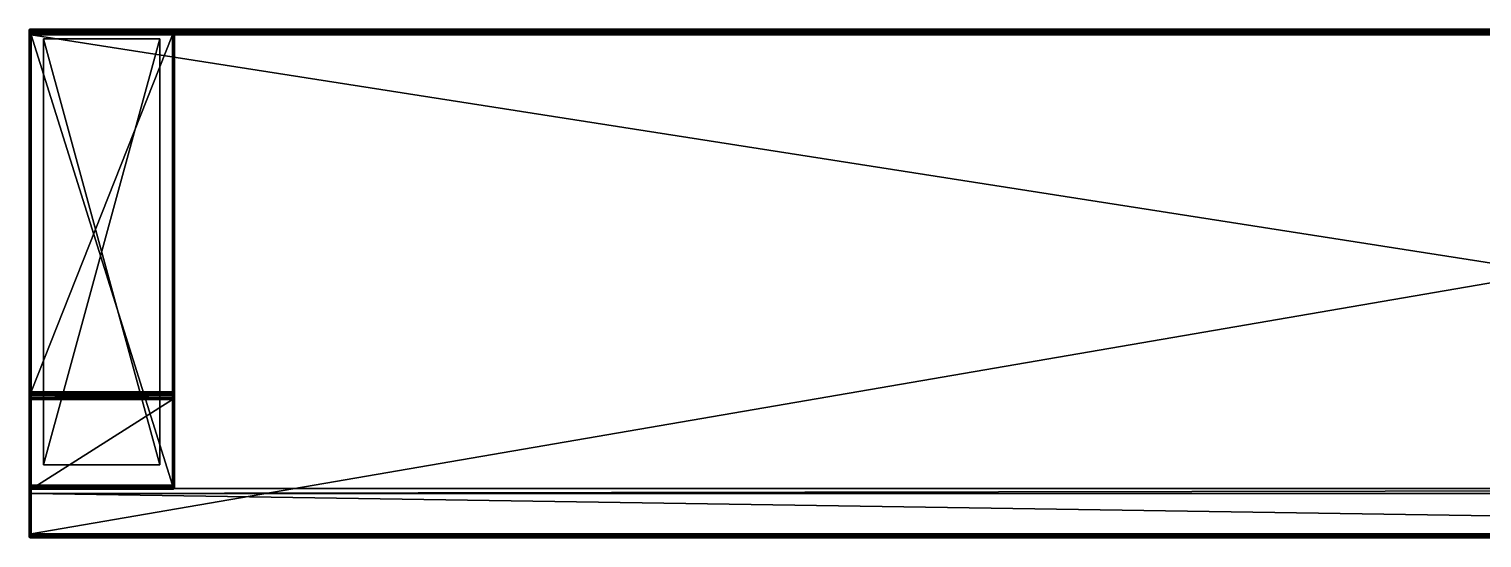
# Model space of a CAD drawing. Header units: millimetres. Extents: x 2343 to 5343, y 4142 to 4667.
# Drawn here: x 2343 to 3843, y 4142 to 4667 of the extents above; entities that cross this region are included whole.
import ezdxf

# ---------------------------------------------------------------- set-up
doc = ezdxf.new("R2010")
doc.units = ezdxf.units.MM
doc.layers.add('OBRYSOVA', color=7, linetype='Continuous', true_color=0xffffff)

msp = doc.modelspace()

# ---------------------------------------------------------------- meshes
at = {"layer": 'OBRYSOVA', "color": 9}
mesh = msp.add_polyface(dxfattribs=at)
corners = [(2345.5, 4667.5, 6), (2345.5, 4667.5, 290), (2491.5, 4667.5, 290), (2345.5, 4666, 293.4), (2345.5, 4664.9, 294.6), (2491.5, 4664.9, 294.6), (2345.5, 4664.9, 1.4), (2345.5, 4666, 2.6), (2491.5, 4666, 2.6), (2343.5, 4665.5, 291.2), (2343.7, 4666.5, 291.2), (2343.7, 4666.6, 290.5), (2343.5, 4665.5, 4.8), (2343.7, 4666.2, 4.1), (2343.7, 4665.8, 3.6), (2343.7, 4666.6, 5.5), (2345.5, 4667.3, 291.3), (2491.5, 4667.3, 291.3), (2345.5, 4667.3, 4.7), (2491.5, 4667.5, 6), (2344.4, 4666, 2.8), (2344.4, 4664.6, 1.5), (2344.4, 4664.6, 294.5), (2344.4, 4666, 293.2), (2343.7, 4665.8, 292.4), (2343.7, 4666.2, 291.9), (2344.4, 4666.7, 292.3), (2345.5, 4666.8, 292.4), (2344.4, 4667.1, 291.3), (2344.4, 4667.2, 290.1), (2343.7, 4666.5, 4.8), (2344.4, 4667.1, 4.7), (2344.4, 4667.2, 5.9), (2344.4, 4666.7, 3.7), (2345.5, 4666.8, 3.6), (2491.5, 4666.8, 292.4), (2491.5, 4667.3, 4.7), (2491.5, 4666.8, 3.6), (2343.7, 4663.9, 1.7), (2343.7, 4663.9, 294.3)]
mesh.append_faces([[corners[k] for k in face] for face in [(9, 10, 11), (12, 13, 14), (9, 24, 25), (9, 25, 10), (12, 15, 30), (12, 30, 13)]], dxfattribs={"color": 9})
mesh.append_faces([[corners[k] for k in face] for face in [(0, 1, 2), (3, 4, 5), (6, 7, 8), (15, 12, 9), (9, 11, 15), (1, 16, 17), (18, 0, 19), (20, 7, 6), (6, 21, 20), (22, 4, 3), (3, 23, 22), (26, 25, 24), (24, 23, 26), (27, 26, 23), (23, 3, 27), (28, 10, 25), (25, 26, 28), (16, 28, 26), (26, 27, 16), (29, 11, 10), (10, 28, 29), (1, 29, 28), (28, 16, 1), (31, 30, 15), (15, 32, 31), (18, 31, 32), (32, 0, 18), (33, 13, 30), (30, 31, 33), (34, 33, 31), (31, 18, 34), (20, 14, 13), (13, 33, 20), (7, 20, 33), (33, 34, 7), (32, 15, 11), (11, 29, 32), (0, 32, 29), (29, 1, 0), (16, 27, 35), (34, 18, 36), (7, 34, 37), (14, 20, 21), (12, 14, 38), (23, 24, 39)]], dxfattribs={"vtx2": -1, "color": 9})
at = {"layer": 'OBRYSOVA', "color": 32}
mesh = msp.add_polyface(dxfattribs=at)
corners = [(2343.5, 4665.5, 445.2), (2343.5, 4665.5, 304.8), (2343.5, 4662.6, 302), (2343.5, 4662.6, 448), (2343.7, 4666.2, 304.1), (2343.7, 4665.8, 303.6), (2343.7, 4666.6, 305.5), (2343.7, 4666.3, 444.4), (2343.9, 4663.3, 449.1), (2344.5, 4664.3, 448.9), (2344.4, 4664.9, 448.3), (2343.7, 4664.1, 448.1), (2343.7, 4662, 449.1), (2344.5, 4662.9, 449.6), (2343.9, 4663.4, 301.2), (2344.5, 4664.4, 301.3), (2344.9, 4664.1, 300.9), (2344.5, 4662.9, 300.6), (2343.7, 4661.8, 301.1), (2343.7, 4664.1, 301.9), (2344.4, 4664.9, 301.7), (2343.9, 4666.3, 445.9), (2344.5, 4666.2, 446.9), (2344.9, 4666.6, 446.6), (2344.5, 4666.9, 445.5), (2344.4, 4667, 444), (2343.7, 4665.5, 446.7), (2344.4, 4665.7, 447.4), (2343.7, 4666.5, 304.8), (2344.4, 4667.1, 304.7), (2344.4, 4667.2, 305.9), (2344.4, 4666.7, 303.7), (2344.4, 4666, 302.8)]
mesh.append_faces([[corners[k] for k in face] for face in [(1, 4, 5), (1, 6, 28), (1, 28, 4)]], dxfattribs={"color": 32})
mesh.append_faces([[corners[k] for k in face] for face in [(3, 0, 2)]], dxfattribs={"vtx1": -1, "vtx2": -1, "color": 32})
mesh.append_faces([[corners[k] for k in face] for face in [(0, 1, 2), (6, 1, 0), (0, 7, 6), (8, 9, 10), (10, 11, 8), (12, 8, 11), (11, 3, 12), (9, 8, 13), (14, 15, 16), (16, 17, 14), (18, 14, 17), (19, 20, 15), (15, 14, 19), (2, 19, 14), (14, 18, 2), (21, 22, 23), (23, 24, 21), (7, 21, 24), (24, 25, 7), (26, 27, 22), (22, 21, 26), (0, 26, 21), (21, 7, 0), (29, 28, 6), (6, 30, 29), (31, 4, 28), (28, 29, 31), (32, 5, 4), (4, 31, 32), (30, 6, 7), (7, 25, 30), (11, 10, 27), (27, 26, 11), (3, 11, 26), (26, 0, 3), (5, 32, 20), (20, 19, 5), (1, 5, 19), (19, 2, 1)]], dxfattribs={"vtx2": -1, "color": 32})
at = {"layer": 'OBRYSOVA', "color": 9}
mesh = msp.add_polyface(dxfattribs=at)
corners = [(2343.5, 4665.5, 291.2), (2343.5, 4665.5, 4.8), (2343.5, 4662.6, 2), (2493.5, 4665.5, 4.8), (2493.5, 4665.5, 291.2), (2493.5, 4662.6, 294), (2343.5, 4662.6, 294), (2343.7, 4663.3, 294.8), (2343.7, 4663.9, 294.3), (2491.5, 4664.9, 1.4), (2492.1, 4664, 0.8), (2491.5, 4663.9, 0.6), (2491.5, 4663.9, 295.4), (2491.5, 4664.9, 294.6), (2345.5, 4664.9, 294.6), (2345.5, 4663.9, 295.4), (2345.5, 4663.9, 0.6), (2345.5, 4664.9, 1.4), (2343.7, 4663.9, 1.7), (2343.7, 4663.3, 1.2), (2344.4, 4663.7, 0.8), (2344.4, 4664.6, 1.5), (2344.4, 4662.7, 0.4), (2345.5, 4662.7, 0.2), (2492.6, 4664.6, 294.5), (2492.5, 4663.6, 295.3), (2493.1, 4662.9, 295.3), (2493.3, 4663.9, 294.3), (2492.1, 4662.6, 295.8), (2344.4, 4663.7, 295.2), (2343.7, 4662.7, 295), (2344.4, 4662.7, 295.6), (2345.5, 4662.7, 295.8), (2344.4, 4664.6, 294.5), (2492.6, 4664.9, 1.7), (2492.5, 4664.3, 1.1), (2493.1, 4663.3, 0.9), (2493.3, 4664.1, 1.9), (2493.3, 4662, 0.9), (2492.5, 4662.9, 0.4), (2491.5, 4662.7, 0.2), (2343.7, 4665.8, 3.6), (2344.4, 4666, 293.2), (2343.7, 4665.8, 292.4), (2492.6, 4666, 2.8), (2493.5, 4662.6, 2), (2493.3, 4665.8, 3.6), (2493.3, 4665.5, 292.7), (2491.5, 4662.7, 295.8)]
mesh.append_faces([[corners[k] for k in face] for face in [(6, 7, 8), (9, 10, 11), (2, 18, 19), (9, 34, 35), (9, 35, 10)]], dxfattribs={"color": 9})
mesh.append_faces([[corners[k] for k in face] for face in [(0, 1, 2), (3, 4, 5), (12, 13, 14), (14, 15, 12), (16, 17, 9), (9, 11, 16), (20, 19, 18), (18, 21, 20), (16, 20, 21), (21, 17, 16), (19, 20, 22), (23, 22, 20), (20, 16, 23), (24, 25, 26), (26, 27, 24), (28, 25, 12), (13, 12, 25), (25, 24, 13), (29, 7, 30), (15, 29, 31), (31, 32, 15), (33, 8, 7), (7, 29, 33), (14, 33, 29), (29, 15, 14), (36, 35, 34), (34, 37, 36), (38, 36, 37), (39, 10, 35), (35, 36, 39), (40, 11, 10), (10, 39, 40), (21, 18, 41), (18, 2, 1), (8, 33, 42), (6, 8, 43), (43, 0, 6), (37, 34, 44), (45, 37, 46), (46, 3, 45), (24, 27, 47), (4, 47, 27), (27, 5, 4), (48, 12, 15), (15, 32, 48), (23, 16, 11), (11, 40, 23)]], dxfattribs={"vtx2": -1, "color": 9})
mesh = msp.add_polyface(dxfattribs=at)
corners = [(2343.5, 4662.6, 2), (2343.5, 4291.7, 2), (2343.5, 4287.5, 5), (2343.5, 4665.5, 291.2), (2343.5, 4195.6, 294), (2345.5, 4287.4, 2.6), (2345.5, 4289.4, 1.2), (2491.5, 4289.4, 1.2), (2345.5, 4293.1), (2344.5, 4293, 0.2), (2344.4, 4293.5, 0.2), (2344.5, 4287.3, 3), (2344.4, 4287.9, 2.5), (2343.7, 4293.1, 0.9), (2343.7, 4196.3, 295), (2343.7, 4662, 295.1), (2345.5, 4291.8, 0.1), (2491.5, 4293.1), (2344.4, 4289.7, 1.6), (2345.5, 4286.5, 3.5), (2491.5, 4287.4, 2.6), (2344.9, 4292.4, 0.2), (2344.5, 4291.3, 0.7), (2345.5, 4290.6, 0.5), (2343.9, 4292.1, 0.8), (2343.7, 4290.4, 1.9), (2344.9, 4286.8, 3.3), (2344.5, 4286.2, 4.4), (2345.5, 4285.7, 4.5), (2344.4, 4285.6, 5.9), (2345.5, 4285.2, 5.7), (2343.9, 4287, 4), (2343.7, 4286.4, 5.7), (2343.7, 4288, 3.3), (2343.7, 4662, 0.9), (2344.4, 4661.6, 0.2), (2344.4, 4196.7, 295.7), (2344.4, 4661.6, 295.8), (2345.5, 4196.6, 296), (2345.5, 4661.5, 296), (2491.5, 4291.8, 0.1), (2491.5, 4290.6, 0.5), (2491.5, 4286.5, 3.5), (2491.5, 4285.7, 4.5)]
mesh.append_faces([[corners[k] for k in face] for face in [(8, 9, 10), (5, 11, 12), (8, 16, 21), (8, 21, 9), (5, 19, 26), (5, 26, 11)]], dxfattribs={"color": 9})
mesh.append_faces([[corners[k] for k in face] for face in [(3, 2, 4)]], dxfattribs={"vtx0": -1, "vtx1": -1, "vtx2": -1, "color": 9})
mesh.append_faces([[corners[k] for k in face] for face in [(0, 1, 2), (5, 6, 7), (13, 1, 0), (4, 14, 15), (16, 8, 17), (18, 6, 5), (5, 12, 18), (19, 5, 20), (22, 21, 16), (16, 23, 22), (18, 22, 23), (23, 6, 18), (24, 9, 21), (21, 22, 24), (25, 24, 22), (22, 18, 25), (13, 10, 9), (9, 24, 13), (1, 13, 24), (24, 25, 1), (27, 26, 19), (19, 28, 27), (29, 27, 28), (28, 30, 29), (31, 11, 26), (26, 27, 31), (32, 31, 27), (27, 29, 32), (33, 12, 11), (11, 31, 33), (2, 33, 31), (31, 32, 2), (10, 13, 34), (8, 10, 35), (14, 36, 37), (36, 38, 39), (23, 16, 40), (6, 23, 41), (25, 18, 12), (12, 33, 25), (1, 25, 33), (33, 2, 1), (28, 19, 42), (30, 28, 43)]], dxfattribs={"vtx2": -1, "color": 9})
mesh = msp.add_polyface(dxfattribs=at)
corners = [(2343.5, 4665.5, 291.2), (2343.5, 4662.6, 2), (2343.5, 4287.5, 5), (2343.5, 4662.6, 294), (2343.5, 4195.6, 294), (2493.5, 4291.7, 2), (2493.5, 4662.6, 2), (2493.5, 4665.5, 4.8), (2493.5, 4662.6, 294), (2345.5, 4293.1), (2345.5, 4661.5), (2491.5, 4661.5), (2491.5, 4196.6, 296), (2491.5, 4661.5, 296), (2345.5, 4661.5, 296), (2343.7, 4662.7, 1), (2343.7, 4662, 0.9), (2492.1, 4662.6, 295.8), (2491.5, 4662.7, 295.8), (2343.7, 4293.1, 0.9), (2343.7, 4662, 295.1), (2493.3, 4662, 0.9), (2493.3, 4661.6, 295.1), (2493.3, 4196.2, 295.1), (2343.7, 4663.3, 1.2), (2344.4, 4662.7, 0.4), (2344.4, 4661.6, 0.2), (2345.5, 4662.7, 0.2), (2492.6, 4661.2, 295.8), (2492.5, 4662.1, 295.8), (2493.1, 4662.9, 295.3), (2493.3, 4663.9, 294.3), (2492.5, 4663.6, 295.3), (2491.5, 4663.9, 295.4), (2343.7, 4662.7, 295), (2344.4, 4662.7, 295.6), (2344.4, 4661.6, 295.8), (2345.5, 4662.7, 295.8), (2343.7, 4663.3, 294.8), (2344.4, 4663.7, 295.2), (2493.3, 4664.1, 1.9), (2492.6, 4661.6, 0.2), (2492.5, 4662.9, 0.4), (2493.1, 4663.3, 0.9), (2491.5, 4662.7, 0.2), (2344.4, 4293.5, 0.2), (2343.7, 4196.3, 295), (2344.4, 4196.7, 295.7), (2493.3, 4293.1, 0.9), (2492.6, 4293.5, 0.2), (2492.6, 4196.5, 295.8)]
mesh.append_faces([[corners[k] for k in face] for face in [(1, 15, 16), (13, 17, 18), (1, 24, 15), (13, 28, 29), (13, 29, 17), (3, 20, 34), (3, 34, 38)]], dxfattribs={"color": 9})
mesh.append_faces([[corners[k] for k in face] for face in [(0, 1, 2), (5, 7, 8)]], dxfattribs={"vtx0": -1, "vtx1": -1, "vtx2": -1, "color": 9})
mesh.append_faces([[corners[k] for k in face] for face in [(3, 0, 4)]], dxfattribs={"vtx1": -1, "color": 9})
mesh.append_faces([[corners[k] for k in face] for face in [(5, 6, 7), (9, 10, 11), (12, 13, 14), (1, 16, 19), (20, 3, 4), (21, 6, 5), (8, 22, 23), (25, 15, 24), (26, 16, 15), (15, 25, 26), (10, 26, 25), (25, 27, 10), (30, 29, 28), (28, 22, 30), (31, 30, 22), (22, 8, 31), (32, 17, 29), (29, 30, 32), (33, 18, 17), (35, 34, 20), (20, 36, 35), (37, 35, 36), (36, 14, 37), (34, 35, 39), (40, 6, 21), (41, 42, 43), (43, 21, 41), (11, 44, 42), (42, 41, 11), (16, 26, 45), (26, 10, 9), (36, 20, 46), (14, 36, 47), (41, 21, 48), (11, 41, 49), (22, 28, 50), (28, 13, 12), (13, 18, 37), (37, 14, 13), (10, 27, 44), (44, 11, 10)]], dxfattribs={"vtx2": -1, "color": 9})
at = {"layer": 'OBRYSOVA', "color": 32}
mesh = msp.add_polyface(dxfattribs=at)
corners = [(2345.5, 4664.9, 301.4), (2344.5, 4664.4, 301.3), (2344.4, 4664.9, 301.7), (2345.5, 4143.3, 448.4), (2344.5, 4143.8, 448.7), (2344.4, 4143.4, 448.2), (2345.5, 4666, 447.4), (2344.5, 4666.2, 446.9), (2344.4, 4665.7, 447.4), (2344.4, 4143.1, 447.8), (2345.5, 4142.9, 447.8), (2344.4, 4664.9, 448.3), (2345.5, 4664.9, 448.6), (2344.4, 4666, 302.8), (2345.5, 4666, 302.6), (2344.4, 4193.4, 300.2), (2345.5, 4193.3, 300), (2345.5, 4188.1, 303.8), (2344.4, 4188.3, 303.9), (2344.5, 4142.7, 447.2), (2344.9, 4142.4, 446.8), (2344.5, 4142.3, 445.7), (2345.5, 4142.1, 445.5), (2344.4, 4142.5, 444.5), (2345.5, 4142.3, 444.3), (2344.5, 4664.3, 448.9), (2344.9, 4664, 449.2), (2344.5, 4662.9, 449.6), (2345.5, 4662.7, 449.8), (2344.4, 4661.6, 449.8), (2345.5, 4661.5, 450), (2344.5, 4662.9, 300.6), (2344.9, 4664.1, 300.9), (2345.5, 4663.9, 300.6), (2344.4, 4661.4, 300.4), (2345.5, 4662.7, 300.2), (2345.5, 4661.5, 300), (2344.5, 4145.1, 449.5), (2344.9, 4144.1, 449.1), (2345.5, 4144.2, 449.3), (2344.4, 4146.5, 449.7), (2345.5, 4145.2, 449.8), (2345.5, 4146.5, 450), (2344.5, 4666.9, 445.5), (2344.9, 4666.6, 446.6), (2345.5, 4666.8, 446.4), (2344.4, 4667, 444), (2345.5, 4667.3, 445.3), (2345.5, 4667.5, 444), (2345.5, 4667.3, 304.7), (2344.4, 4667.1, 304.7), (2344.4, 4667.2, 305.9), (2345.5, 4666.8, 303.6), (2344.4, 4666.7, 303.7), (2345.5, 4667.5, 306)]
mesh.append_faces([[corners[k] for k in face] for face in [(0, 1, 2), (3, 4, 5), (6, 7, 8), (10, 9, 19), (10, 19, 20), (12, 11, 25), (12, 25, 26), (0, 32, 1), (3, 38, 4), (6, 44, 7)]], dxfattribs={"color": 32})
mesh.append_faces([[corners[k] for k in face] for face in [(9, 10, 3), (3, 5, 9), (11, 12, 6), (6, 8, 11), (13, 14, 0), (0, 2, 13), (15, 16, 17), (17, 18, 15), (21, 20, 19), (20, 21, 22), (21, 23, 24), (27, 26, 25), (26, 27, 28), (27, 29, 30), (31, 32, 33), (34, 31, 35), (35, 36, 34), (37, 38, 39), (40, 37, 41), (41, 42, 40), (43, 44, 45), (46, 43, 47), (47, 48, 46), (49, 50, 51), (52, 53, 50), (14, 13, 53), (54, 51, 46), (30, 29, 40), (18, 17, 24), (24, 23, 18), (36, 16, 15), (15, 34, 36)]], dxfattribs={"vtx2": -1, "color": 32})
mesh = msp.add_polyface(dxfattribs=at)
corners = [(2345.5, 4667.5, 306), (2345.5, 4667.5, 444), (5341.5, 4667.5, 444), (2345.5, 4666, 447.4), (2345.5, 4664.9, 448.6), (5341.5, 4664.9, 448.6), (2345.5, 4664.9, 301.4), (2345.5, 4666, 302.6), (5341.5, 4666, 302.6), (2345.5, 4143.3, 448.4), (2345.5, 4142.9, 447.8), (5341.5, 4142.9, 447.8), (5341.5, 4193.3, 300), (2345.5, 4193.3, 300), (2345.5, 4661.5, 300), (2345.5, 4188.1, 303.8), (5341.5, 4142.3, 444.3), (2345.5, 4142.3, 444.3), (5341.5, 4661.5, 450), (2345.5, 4661.5, 450), (2345.5, 4146.5, 450), (2344.9, 4142.4, 446.8), (2345.5, 4142.3, 446.7), (2344.9, 4664, 449.2), (2345.5, 4663.9, 449.4), (2345.5, 4667.3, 445.3), (5341.5, 4667.3, 445.3), (2345.5, 4667.3, 304.7), (5341.5, 4667.5, 306), (2345.5, 4142.1, 445.5), (5341.5, 4663.9, 449.4), (2345.5, 4663.9, 300.6), (5341.5, 4664.9, 301.4), (2345.5, 4144.2, 449.3), (5341.5, 4143.3, 448.4), (2344.5, 4142.3, 445.7), (2345.5, 4662.7, 449.8), (2344.5, 4662.9, 449.6), (2344.9, 4664.1, 300.9), (2345.5, 4662.7, 300.2), (2344.5, 4662.9, 300.6), (2344.9, 4144.1, 449.1), (2345.5, 4145.2, 449.8), (2344.5, 4145.1, 449.5), (2345.5, 4666.8, 446.4), (2344.9, 4666.6, 446.6), (2344.5, 4666.9, 445.5), (2344.4, 4667.2, 305.9), (2344.4, 4667.1, 304.7), (2345.5, 4666.8, 303.6), (2344.4, 4666.7, 303.7), (2344.4, 4667, 444), (5341.5, 4666.8, 446.4), (5341.5, 4666, 447.4), (5341.5, 4667.3, 304.7), (5341.5, 4666.8, 303.6), (5341.5, 4142.1, 445.5), (5341.5, 4142.3, 446.7), (5341.5, 4662.7, 449.8), (5341.5, 4663.9, 300.6), (5341.5, 4662.7, 300.2), (5341.5, 4144.2, 449.3), (5341.5, 4145.2, 449.8), (2344.4, 4146.5, 449.7)]
mesh.append_faces([[corners[k] for k in face] for face in [(10, 21, 22), (4, 23, 24), (6, 31, 38), (9, 33, 41), (3, 44, 45)]], dxfattribs={"color": 32})
mesh.append_faces([[corners[k] for k in face] for face in [(0, 1, 2), (3, 4, 5), (6, 7, 8), (9, 10, 11), (12, 13, 14), (15, 13, 12), (16, 17, 15), (18, 19, 20), (1, 25, 26), (27, 0, 28), (29, 17, 16), (4, 24, 30), (31, 6, 32), (33, 9, 34), (29, 22, 21), (17, 29, 35), (36, 24, 23), (19, 36, 37), (31, 39, 40), (33, 42, 43), (44, 25, 46), (47, 0, 27), (48, 27, 49), (50, 49, 7), (51, 1, 0), (25, 44, 52), (44, 3, 53), (49, 27, 54), (7, 49, 55), (22, 29, 56), (10, 22, 57), (24, 36, 58), (36, 19, 18), (39, 31, 59), (14, 39, 60), (42, 33, 61), (20, 42, 62), (63, 20, 19)]], dxfattribs={"vtx2": -1, "color": 32})
at = {"layer": 'OBRYSOVA', "color": 9}
mesh = msp.add_polyface(dxfattribs=at)
corners = [(2491.5, 4667.5, 290), (2491.5, 4667.5, 6), (2345.5, 4667.5, 6), (2491.5, 4664.9, 294.6), (2491.5, 4666, 293.4), (2345.5, 4666, 293.4), (2491.5, 4666, 2.6), (2491.5, 4664.9, 1.4), (2345.5, 4664.9, 1.4), (2492.1, 4667.3, 4.9), (2491.5, 4667.3, 4.7), (2492.1, 4666.7, 292.5), (2491.5, 4666.8, 292.4), (2493.3, 4666.6, 290.5), (2493.5, 4665.5, 291.2), (2493.5, 4665.5, 4.8), (2493.3, 4666.6, 5.8), (2491.5, 4667.3, 291.3), (2345.5, 4667.5, 290), (2345.5, 4667.3, 4.7), (2492.6, 4664.9, 1.7), (2492.6, 4666, 2.8), (2492.6, 4665.7, 293.4), (2492.6, 4664.6, 294.5), (2492.6, 4667.2, 6.2), (2492.5, 4667.3, 5.4), (2493.1, 4666.7, 4.6), (2493.3, 4665.8, 3.6), (2492.5, 4666.8, 3.8), (2491.5, 4666.8, 3.6), (2492.5, 4666.3, 292.9), (2493.1, 4666.5, 291.9), (2493.3, 4665.5, 292.7), (2492.5, 4667.1, 291.4), (2492.6, 4667.2, 290.1), (2345.5, 4667.3, 291.3), (2345.5, 4666.8, 292.4), (2345.5, 4666.8, 3.6), (2345.5, 4666, 2.6), (2493.3, 4664.1, 1.9)]
mesh.append_faces([[corners[k] for k in face] for face in [(1, 9, 10), (4, 11, 12), (1, 24, 25), (1, 25, 9), (4, 22, 30), (4, 30, 11)]], dxfattribs={"color": 9})
mesh.append_faces([[corners[k] for k in face] for face in [(0, 1, 2), (3, 4, 5), (6, 7, 8), (13, 14, 15), (15, 16, 13), (17, 0, 18), (1, 10, 19), (20, 7, 6), (6, 21, 20), (22, 4, 3), (3, 23, 22), (26, 25, 24), (24, 16, 26), (27, 26, 16), (16, 15, 27), (28, 9, 25), (25, 26, 28), (21, 28, 26), (26, 27, 21), (29, 10, 9), (9, 28, 29), (6, 29, 28), (28, 21, 6), (31, 30, 22), (22, 32, 31), (13, 31, 32), (32, 14, 13), (33, 11, 30), (30, 31, 33), (34, 33, 31), (31, 13, 34), (17, 12, 11), (11, 33, 17), (0, 17, 33), (33, 34, 0), (34, 13, 16), (16, 24, 34), (0, 34, 24), (24, 1, 0), (12, 17, 35), (4, 12, 36), (36, 5, 4), (10, 29, 37), (29, 6, 38), (21, 27, 39), (32, 22, 23)]], dxfattribs={"vtx2": -1, "color": 9})
at = {"layer": 'OBRYSOVA', "color": 32}
mesh = msp.add_polyface(dxfattribs=at)
corners = [(5341.5, 4667.5, 444), (5341.5, 4667.5, 306), (2345.5, 4667.5, 306), (5341.5, 4664.9, 448.6), (5341.5, 4666, 447.4), (2345.5, 4666, 447.4), (5341.5, 4666, 302.6), (5341.5, 4664.9, 301.4), (2345.5, 4664.9, 301.4), (5341.5, 4142.9, 447.8), (5341.5, 4143.3, 448.4), (2345.5, 4143.3, 448.4), (2345.5, 4661.5, 300), (5341.5, 4661.5, 300), (5341.5, 4193.3, 300), (5341.5, 4188.1, 303.8), (2345.5, 4188.1, 303.8), (5341.5, 4142.3, 444.3), (2345.5, 4146.5, 450), (5341.5, 4146.5, 450), (5341.5, 4661.5, 450), (5342.1, 4142.2, 445.4), (5341.5, 4142.1, 445.5), (5342.1, 4662.6, 449.8), (5341.5, 4662.7, 449.8), (5342.1, 4667.3, 304.9), (5341.5, 4667.3, 304.7), (5342.1, 4664, 300.8), (5341.5, 4663.9, 300.6), (5341.5, 4667.3, 445.3), (2345.5, 4667.5, 444), (2345.5, 4667.3, 304.7), (2345.5, 4142.1, 445.5), (5342.6, 4143.5, 448.3), (5342.6, 4666, 447.2), (5342.6, 4664.9, 301.7), (5341.5, 4663.9, 449.4), (2345.5, 4664.9, 448.6), (2345.5, 4663.9, 300.6), (5341.5, 4144.2, 449.3), (2345.5, 4144.2, 449.3), (5342.6, 4188.3, 303.9), (5341.5, 4142.3, 446.7), (5342.5, 4142.4, 446.5), (5342.5, 4663.6, 449.3), (5341.5, 4666.8, 303.6), (5342.5, 4666.8, 303.8), (5341.5, 4662.7, 300.2), (5342.5, 4662.9, 300.4), (5341.5, 4666.8, 446.4), (2345.5, 4667.3, 445.3), (2345.5, 4666.8, 446.4), (2345.5, 4666.8, 303.6), (2345.5, 4666, 302.6), (2345.5, 4142.3, 446.7), (2345.5, 4142.9, 447.8), (2345.5, 4663.9, 449.4), (2345.5, 4662.7, 449.8), (2345.5, 4662.7, 300.2), (5341.5, 4145.2, 449.8), (2345.5, 4145.2, 449.8)]
mesh.append_faces([[corners[k] for k in face] for face in [(17, 21, 22), (20, 23, 24), (1, 25, 26), (7, 27, 28)]], dxfattribs={"color": 32})
mesh.append_faces([[corners[k] for k in face] for face in [(0, 1, 2), (3, 4, 5), (6, 7, 8), (9, 10, 11), (12, 13, 14), (14, 15, 16), (16, 15, 17), (18, 19, 20), (29, 0, 30), (1, 26, 31), (17, 22, 32), (33, 10, 9), (34, 4, 3), (35, 7, 6), (36, 3, 37), (7, 28, 38), (10, 39, 40), (41, 15, 14), (42, 22, 21), (9, 42, 43), (36, 24, 23), (3, 36, 44), (45, 26, 25), (6, 45, 46), (47, 28, 27), (13, 47, 48), (49, 29, 50), (4, 49, 51), (26, 45, 52), (45, 6, 53), (22, 42, 54), (42, 9, 55), (24, 36, 56), (20, 24, 57), (28, 47, 58), (47, 13, 12), (39, 59, 60), (59, 19, 18)]], dxfattribs={"vtx2": -1, "color": 32})
mesh = msp.add_polyface(dxfattribs=at)
corners = [(2343.5, 4662.6, 448), (2343.5, 4662.6, 302), (2343.5, 4194, 302), (2343.5, 4189.8, 305), (2343.5, 4143.9, 445.8), (2343.5, 4145.5, 448), (2343.7, 4188.8, 304.4), (2343.7, 4143, 445), (2343.7, 4146.2, 449), (2343.7, 4662, 449.1), (2343.7, 4661.8, 301.1), (2343.7, 4193.6, 300.9), (2343.9, 4142.7, 446.2), (2344.5, 4142.7, 447.2), (2344.4, 4143.1, 447.8), (2343.7, 4143.5, 447.1), (2344.5, 4142.3, 445.7), (2344.4, 4142.5, 444.5), (2344.4, 4661.6, 449.8), (2344.5, 4662.9, 449.6), (2343.9, 4663.3, 449.1), (2344.5, 4662.9, 300.6), (2344.4, 4661.4, 300.4), (2343.9, 4144.8, 448.9), (2344.5, 4143.8, 448.7), (2344.9, 4144.1, 449.1), (2344.5, 4145.1, 449.5), (2344.4, 4146.5, 449.7), (2343.7, 4144.1, 448), (2344.4, 4143.4, 448.2), (2344.4, 4188.3, 303.9), (2344.4, 4193.4, 300.2)]
mesh.append_faces([[corners[k] for k in face] for face in [(0, 4, 5)]], dxfattribs={"vtx0": -1, "color": 32})
mesh.append_faces([[corners[k] for k in face] for face in [(0, 2, 4)]], dxfattribs={"vtx0": -1, "vtx1": -1, "vtx2": -1, "color": 32})
mesh.append_faces([[corners[k] for k in face] for face in [(0, 1, 2)]], dxfattribs={"vtx0": -1, "vtx2": -1, "color": 32})
mesh.append_faces([[corners[k] for k in face] for face in [(2, 3, 4), (6, 7, 4), (4, 3, 6), (8, 9, 0), (0, 5, 8), (1, 10, 11), (11, 2, 1), (12, 13, 14), (14, 15, 12), (7, 12, 15), (15, 4, 7), (13, 12, 16), (17, 16, 12), (12, 7, 17), (18, 19, 20), (20, 9, 18), (21, 22, 10), (23, 24, 25), (25, 26, 23), (8, 23, 26), (26, 27, 8), (28, 29, 24), (24, 23, 28), (5, 28, 23), (23, 8, 5), (27, 18, 9), (9, 8, 27), (15, 14, 29), (29, 28, 15), (4, 15, 28), (28, 5, 4), (6, 30, 17), (17, 7, 6), (11, 31, 30), (30, 6, 11), (2, 11, 6), (6, 3, 2), (10, 22, 31), (31, 11, 10)]], dxfattribs={"vtx2": -1, "color": 32})
at = {"layer": 'OBRYSOVA', "color": 9}
mesh = msp.add_polyface(dxfattribs=at)
corners = [(2493.5, 4662.6, 294), (2493.5, 4195.6, 294), (2493.5, 4194.1, 291.8), (2493.5, 4291.7, 2), (2491.5, 4661.5), (2491.5, 4293.1), (2345.5, 4293.1), (2345.5, 4661.5, 296), (2345.5, 4196.6, 296), (2491.5, 4196.6, 296), (2491.5, 4289.4, 1.2), (2491.5, 4287.4, 2.6), (2345.5, 4287.4, 2.6), (2492.1, 4292, 0.1), (2491.5, 4291.8, 0.1), (2493.5, 4287.5, 5), (2493.3, 4286.9, 4.2), (2493.3, 4287.5, 3.7), (2493.3, 4293.1, 0.9), (2493.3, 4662, 0.9), (2493.3, 4196.2, 295.1), (2345.5, 4291.8, 0.1), (2492.6, 4287.4, 2.9), (2492.6, 4289.7, 1.3), (2491.5, 4286.5, 3.5), (2345.5, 4286.5, 3.5), (2492.6, 4293.5, 0.2), (2492.5, 4292.5, 0.2), (2493.1, 4291.7, 0.7), (2493.3, 4290.4, 1.5), (2492.5, 4290.8, 0.6), (2491.5, 4290.6, 0.5), (2493.3, 4286.2, 5.4), (2493.3, 4286.5, 4.8), (2492.6, 4285.9, 4.6), (2492.6, 4285.5, 5.6), (2491.5, 4285.7, 4.5), (2491.5, 4285.2, 5.7), (2492.6, 4286.6, 3.7), (2492.6, 4661.6, 0.2), (2492.6, 4196.5, 295.8), (2493.3, 4661.6, 295.1), (2492.6, 4661.2, 295.8), (2345.5, 4290.6, 0.5), (2345.5, 4289.4, 1.2), (2345.5, 4285.7, 4.5)]
mesh.append_faces([[corners[k] for k in face] for face in [(5, 13, 14), (15, 16, 17), (5, 26, 27), (5, 27, 13), (15, 32, 33), (15, 33, 16)]], dxfattribs={"color": 9})
mesh.append_faces([[corners[k] for k in face] for face in [(3, 0, 2)]], dxfattribs={"vtx0": -1, "vtx1": -1, "vtx2": -1, "color": 9})
mesh.append_faces([[corners[k] for k in face] for face in [(0, 1, 2), (4, 5, 6), (7, 8, 9), (10, 11, 12), (3, 18, 19), (20, 1, 0), (5, 14, 21), (22, 11, 10), (10, 23, 22), (11, 24, 25), (28, 27, 26), (26, 18, 28), (29, 28, 18), (18, 3, 29), (30, 13, 27), (27, 28, 30), (23, 30, 28), (28, 29, 23), (31, 14, 13), (13, 30, 31), (10, 31, 30), (30, 23, 10), (34, 33, 32), (32, 35, 34), (36, 34, 35), (35, 37, 36), (38, 16, 33), (33, 34, 38), (24, 38, 34), (34, 36, 24), (22, 17, 16), (16, 38, 22), (11, 22, 38), (38, 24, 11), (18, 26, 39), (26, 5, 4), (40, 20, 41), (9, 40, 42), (14, 31, 43), (31, 10, 44), (17, 22, 23), (23, 29, 17), (15, 17, 29), (29, 3, 15), (24, 36, 45)]], dxfattribs={"vtx2": -1, "color": 9})
at = {"layer": 'OBRYSOVA', "color": 250, "true_color": 0x404040}
mesh = msp.add_polyface(dxfattribs=at)
corners = [(2358.5, 4657.5, 296), (2358.5, 4217.5, 296), (2358.5, 4217.5, 300), (2358.5, 4657.5, 300), (2478.5, 4657.5, 296), (2478.5, 4217.5, 296), (2478.5, 4217.5, 300), (2478.5, 4657.5, 300)]
mesh.append_faces([[corners[k] for k in face] for face in [(2, 3, 0), (0, 1, 2), (4, 7, 6), (6, 5, 4), (4, 5, 1), (1, 0, 4), (5, 6, 2), (2, 1, 5), (6, 7, 3), (3, 2, 6), (7, 4, 0), (0, 3, 7)]], dxfattribs={"vtx2": -1, "color": 250})
at = {"layer": 'OBRYSOVA', "color": 9}
mesh = msp.add_polyface(dxfattribs=at)
corners = [(2493.5, 4287.5, 5), (2493.5, 4291.7, 2), (2493.5, 4194.1, 291.8), (2491.5, 4285.2, 5.7), (2491.5, 4192.5, 290.3), (2345.5, 4192.5, 290.3), (2491.5, 4193, 293.8), (2491.5, 4193.5, 294.4), (2345.5, 4193.5, 294.4), (2492.1, 4192.3, 291.4), (2491.5, 4192.3, 291.5), (2493.5, 4195.6, 294), (2493.3, 4194.9, 294.7), (2493.3, 4194.4, 294.2), (2493.3, 4286.2, 5.4), (2493.3, 4193.3, 290.8), (2345.5, 4192.3, 291.5), (2492.6, 4193.7, 294.3), (2492.6, 4193.2, 293.6), (2491.5, 4194.3, 295.3), (2345.5, 4194.3, 295.3), (2492.6, 4192.7, 290.3), (2492.5, 4192.5, 291), (2493.1, 4192.8, 291.9), (2493.3, 4193.5, 292.9), (2492.5, 4192.5, 292.5), (2491.5, 4192.5, 292.7), (2493.3, 4196.2, 295.1), (2493.3, 4195.5, 295), (2492.6, 4195.4, 295.6), (2492.6, 4196.5, 295.8), (2491.5, 4195.4, 295.8), (2491.5, 4196.6, 296), (2492.6, 4194.5, 295.1), (2492.6, 4285.5, 5.6), (2345.5, 4192.5, 292.7), (2345.5, 4193, 293.8), (2491.5, 4285.7, 4.5), (2345.5, 4285.2, 5.7), (2345.5, 4195.4, 295.8), (2345.5, 4196.6, 296)]
mesh.append_faces([[corners[k] for k in face] for face in [(4, 9, 10), (11, 12, 13), (4, 21, 22), (4, 22, 9), (11, 27, 28), (11, 28, 12)]], dxfattribs={"color": 9})
mesh.append_faces([[corners[k] for k in face] for face in [(0, 1, 2)]], dxfattribs={"vtx1": -1, "color": 9})
mesh.append_faces([[corners[k] for k in face] for face in [(3, 4, 5), (6, 7, 8), (14, 0, 2), (2, 15, 14), (4, 10, 16), (17, 7, 6), (6, 18, 17), (7, 19, 20), (23, 22, 21), (21, 15, 23), (24, 23, 15), (15, 2, 24), (25, 9, 22), (22, 23, 25), (18, 25, 23), (23, 24, 18), (26, 10, 9), (9, 25, 26), (6, 26, 25), (25, 18, 6), (29, 28, 27), (27, 30, 29), (31, 29, 30), (30, 32, 31), (33, 12, 28), (28, 29, 33), (19, 33, 29), (29, 31, 19), (17, 13, 12), (12, 33, 17), (7, 17, 33), (33, 19, 7), (34, 14, 15), (15, 21, 34), (3, 34, 21), (21, 4, 3), (10, 26, 35), (26, 6, 36), (13, 17, 18), (18, 24, 13), (11, 13, 24), (24, 2, 11), (37, 3, 38), (19, 31, 39), (31, 32, 40)]], dxfattribs={"vtx2": -1, "color": 9})
mesh = msp.add_polyface(dxfattribs=at)
corners = [(2343.5, 4287.5, 5), (2343.5, 4194.1, 291.8), (2343.5, 4195.6, 294), (2345.5, 4192.5, 290.3), (2345.5, 4285.2, 5.7), (2491.5, 4285.2, 5.7), (2345.5, 4193.5, 294.4), (2345.5, 4193, 293.8), (2491.5, 4193, 293.8), (2344.9, 4192.6, 292.8), (2345.5, 4192.5, 292.7), (2344.5, 4194, 294.7), (2344.4, 4193.6, 294.2), (2343.7, 4193.2, 291), (2343.7, 4286.4, 5.7), (2345.5, 4192.3, 291.5), (2491.5, 4192.5, 290.3), (2344.4, 4193.3, 293.8), (2345.5, 4194.3, 295.3), (2491.5, 4193.5, 294.4), (2344.5, 4192.8, 293.2), (2343.9, 4192.9, 292.2), (2343.7, 4193.6, 293.1), (2344.5, 4192.4, 291.7), (2344.4, 4192.7, 290.5), (2344.9, 4194.2, 295.1), (2344.5, 4195.3, 295.5), (2345.5, 4195.4, 295.8), (2344.4, 4196.7, 295.7), (2345.5, 4196.6, 296), (2343.9, 4194.9, 294.9), (2343.7, 4196.3, 295), (2343.7, 4194.3, 294), (2344.4, 4285.6, 5.9), (2491.5, 4192.3, 291.5), (2491.5, 4192.5, 292.7), (2491.5, 4194.3, 295.3), (2491.5, 4195.4, 295.8)]
mesh.append_faces([[corners[k] for k in face] for face in [(7, 9, 10), (6, 11, 12), (7, 17, 20), (7, 20, 9), (6, 18, 25), (6, 25, 11)]], dxfattribs={"color": 9})
mesh.append_faces([[corners[k] for k in face] for face in [(0, 1, 2), (3, 4, 5), (6, 7, 8), (13, 1, 0), (0, 14, 13), (15, 3, 16), (17, 7, 6), (6, 12, 17), (18, 6, 19), (21, 20, 17), (17, 22, 21), (13, 21, 22), (22, 1, 13), (23, 9, 20), (20, 21, 23), (24, 23, 21), (21, 13, 24), (15, 10, 9), (9, 23, 15), (3, 15, 23), (23, 24, 3), (26, 25, 18), (18, 27, 26), (28, 26, 27), (27, 29, 28), (30, 11, 25), (25, 26, 30), (31, 30, 26), (26, 28, 31), (32, 12, 11), (11, 30, 32), (2, 32, 30), (30, 31, 2), (24, 13, 14), (14, 33, 24), (3, 24, 33), (33, 4, 3), (10, 15, 34), (7, 10, 35), (22, 17, 12), (12, 32, 22), (1, 22, 32), (32, 2, 1), (27, 18, 36), (29, 27, 37)]], dxfattribs={"vtx2": -1, "color": 9})

doc.saveas('drawing.dxf')
